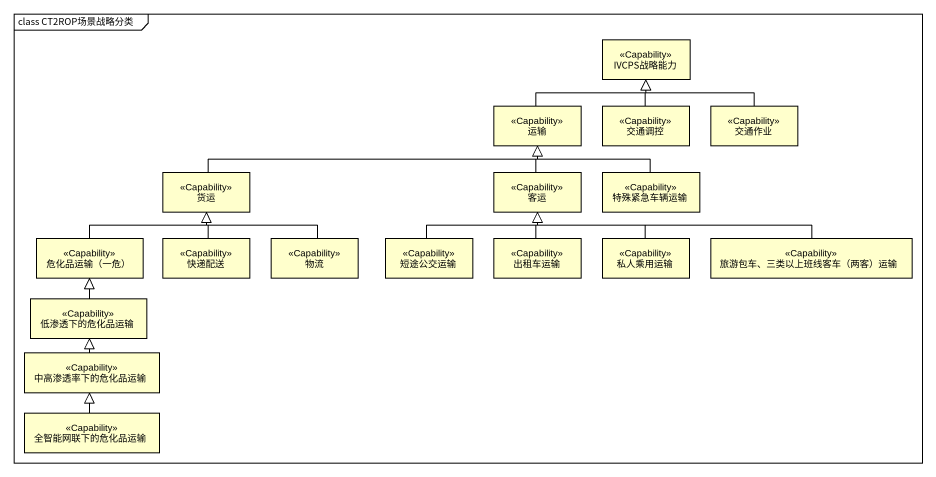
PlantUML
@startuml
mainframe class CT2ROP场景战略分类
hide circle
hide empty members
class IVCPS战略能力 <<Capability>>
class 运输 <<Capability>>
class 交通调控 <<Capability>>
class 交通作业 <<Capability>>
class 货运 <<Capability>>
class 客运 <<Capability>>
class 特殊紧急车辆运输 <<Capability>>
class "危化品运输（一危）" as 危化品运输_一危 <<Capability>>
class 快递配送 <<Capability>>
class 物流 <<Capability>>
class 短途公交运输 <<Capability>>
class 出租车运输 <<Capability>>
class 私人乘用运输 <<Capability>>
class "旅游包车、三类以上班线客车（两客）运输" as 旅游包车_三类以上班线客车_两客_运输 <<Capability>>
class 低渗透下的危化品运输 <<Capability>>
class 中高渗透率下的危化品运输 <<Capability>>
class 全智能网联下的危化品运输 <<Capability>>
运输 -up-|> IVCPS战略能力
交通调控 -up-|> IVCPS战略能力
交通作业 -up-|> IVCPS战略能力
货运 -right-|> 运输
客运 -up-|> 运输
特殊紧急车辆运输 -left-|> 运输
危化品运输_一危 -right-|> 货运
快递配送 -up-|> 货运
物流 -up-|> 货运
短途公交运输 -up-|> 客运
出租车运输 -up-|> 客运
私人乘用运输 -up-|> 客运
旅游包车_三类以上班线客车_两客_运输 -left-|> 客运
低渗透下的危化品运输 -up-|> 危化品运输_一危
中高渗透率下的危化品运输 -up-|> 低渗透下的危化品运输
全智能网联下的危化品运输 -up-|> 中高渗透率下的危化品运输
@enduml
